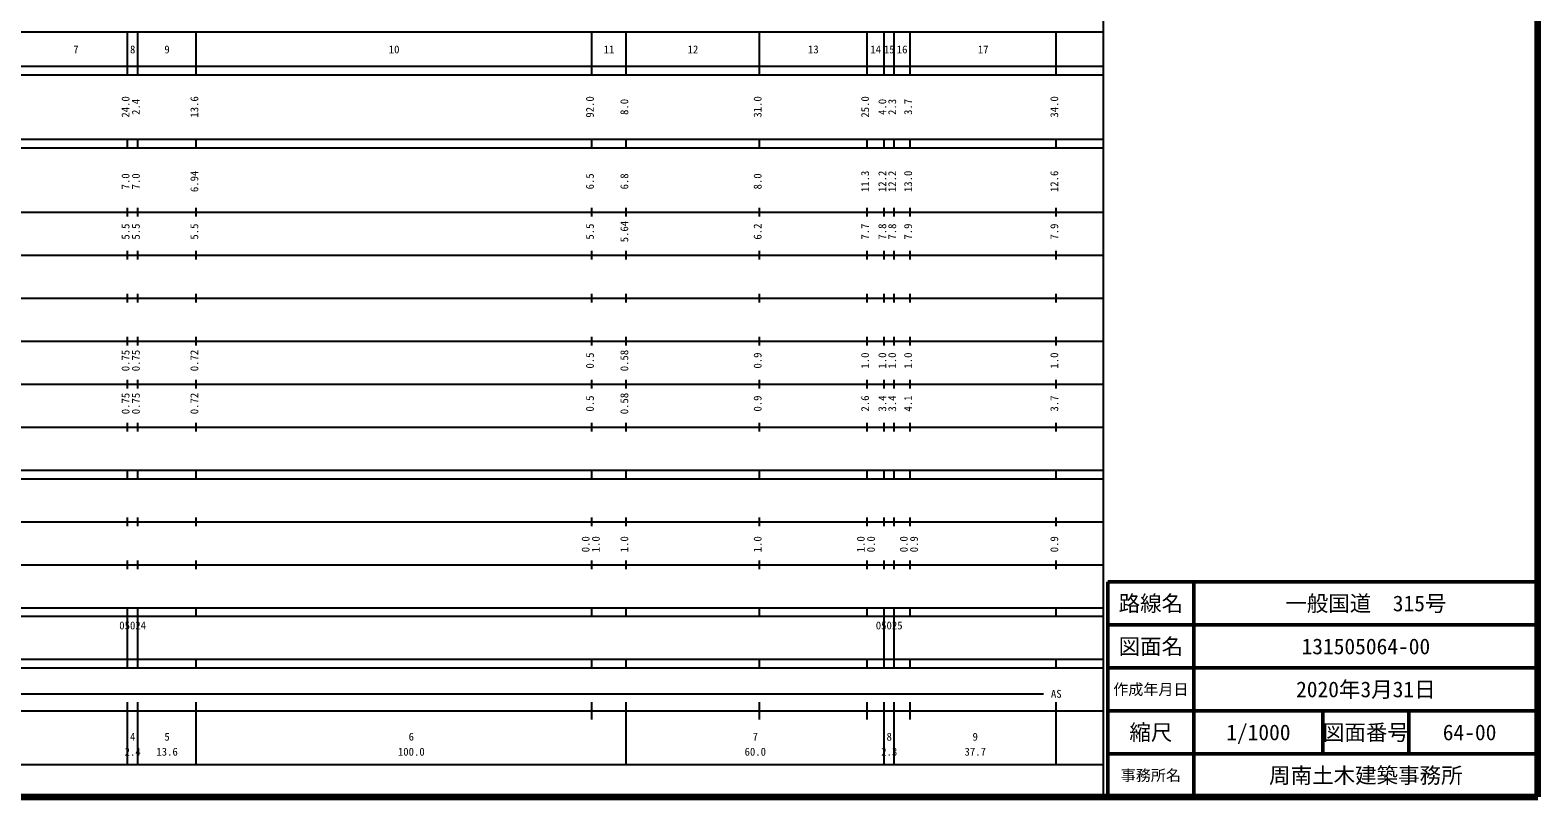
# Model space of a CAD drawing. Units: millimetres on the paper, enlarged 1000 times. Extents: x 40000 to 680000, y 20000 to 380000.
# Drawn here: x 329355 to 680000, y 20000 to 198357 of the extents above; entities that cross this region are included whole.
import ezdxf
from ezdxf.enums import TextEntityAlignment as Align

# ---------------------------------------------------------------- set-up
doc = ezdxf.new("R2010")
doc.units = ezdxf.units.MM
doc.header["$LTSCALE"] = 1000
for name, color, linetype, lineweight in [('M-TTL', 2, 'Continuous', 140), ('M-TTL-BAND', 7, 'Continuous', 25), ('M-TTL-FRAM', 2, 'Continuous', 50), ('M-TTL-LINE', 7, 'Continuous', 50)]:
    doc.layers.add(name, color=color, linetype=linetype, lineweight=lineweight)
doc.layers.add('M-TTL-TXT', color=7, linetype='Continuous')
doc.styles.add('ＭＳ ゴシック', font='')
doc.styles.get('ＭＳ ゴシック').set_extended_font_data('MS Gothic')

msp = doc.modelspace()

# ---------------------------------------------------------------- linework, layer by layer
at = {"layer": 'M-TTL'}
for p, q in [((680000, 20000), (680000, 380000)), ((40000, 20000), (680000, 20000))]:
    msp.add_line(p, q, dxfattribs=at)
at = {"layer": 'M-TTL-BAND'}
for p, q in [((579000, 20000), (579000, 370000)), ((68000, 198000), (579000, 198000)), ((352000, 188000), (352000, 198000)), ((354400, 188000), (354400, 198000)), ((368000, 188000), (368000, 198000)), ((460000, 188000), (460000, 198000)), ((468000, 188000), (468000, 198000)), ((499000, 188000), (499000, 198000)), ((524000, 188000), (524000, 198000)), ((528000, 188000), (528000, 198000)), ((530300, 188000), (530300, 198000)), ((534000, 188000), (534000, 198000)), ((568000, 188000), (568000, 198000)), ((40000, 190000), (579000, 190000)), ((40000, 188000), (579000, 188000)), ((40000, 173000), (579000, 173000)), ((352000, 171000), (352000, 173000)), ((354400, 171000), (354400, 173000)), ((368000, 171000), (368000, 173000)), ((460000, 171000), (460000, 173000)), ((468000, 171000), (468000, 173000)), ((499000, 171000), (499000, 173000)), ((524000, 171000), (524000, 173000)), ((528000, 171000), (528000, 173000)), ((530300, 171000), (530300, 173000)), ((534000, 171000), (534000, 173000)), ((568000, 171000), (568000, 173000)), ((40000, 171000), (579000, 171000)), ((40000, 156000), (579000, 156000)), ((352000, 155000), (352000, 157000)), ((354400, 155000), (354400, 157000)), ((368000, 155000), (368000, 157000)), ((460000, 155000), (460000, 157000)), ((468000, 155000), (468000, 157000)), ((499000, 155000), (499000, 157000)), ((524000, 155000), (524000, 157000)), ((528000, 155000), (528000, 157000)), ((530300, 155000), (530300, 157000)), ((534000, 155000), (534000, 157000)), ((568000, 155000), (568000, 157000)), ((46000, 146000), (579000, 146000)), ((352000, 145000), (352000, 147000)), ((354400, 145000), (354400, 147000)), ((368000, 145000), (368000, 147000)), ((460000, 145000), (460000, 147000)), ((468000, 145000), (468000, 147000)), ((499000, 145000), (499000, 147000)), ((524000, 145000), (524000, 147000)), ((528000, 145000), (528000, 147000)), ((530300, 145000), (530300, 147000)), ((534000, 145000), (534000, 147000)), ((568000, 145000), (568000, 147000)), ((352000, 135000), (352000, 137000)), ((354400, 135000), (354400, 137000)), ((368000, 135000), (368000, 137000)), ((460000, 135000), (460000, 137000)), ((468000, 135000), (468000, 137000)), ((499000, 135000), (499000, 137000)), ((524000, 135000), (524000, 137000)), ((528000, 135000), (528000, 137000)), ((530300, 135000), (530300, 137000)), ((534000, 135000), (534000, 137000)), ((568000, 135000), (568000, 137000)), ((52000, 136000), (579000, 136000)), ((352000, 125000), (352000, 127000)), ((354400, 125000), (354400, 127000)), ((368000, 125000), (368000, 127000)), ((460000, 125000), (460000, 127000)), ((468000, 125000), (468000, 127000)), ((499000, 125000), (499000, 127000)), ((524000, 125000), (524000, 127000)), ((528000, 125000), (528000, 127000)), ((530300, 125000), (530300, 127000)), ((534000, 125000), (534000, 127000)), ((568000, 125000), (568000, 127000)), ((46000, 126000), (579000, 126000)), ((52000, 116000), (579000, 116000)), ((352000, 115000), (352000, 117000)), ((354400, 115000), (354400, 117000)), ((368000, 115000), (368000, 117000)), ((460000, 115000), (460000, 117000)), ((468000, 115000), (468000, 117000)), ((499000, 115000), (499000, 117000)), ((524000, 115000), (524000, 117000)), ((528000, 115000), (528000, 117000)), ((530300, 115000), (530300, 117000)), ((534000, 115000), (534000, 117000)), ((568000, 115000), (568000, 117000)), ((46000, 106000), (579000, 106000)), ((352000, 105000), (352000, 107000)), ((354400, 105000), (354400, 107000)), ((368000, 105000), (368000, 107000)), ((460000, 105000), (460000, 107000)), ((468000, 105000), (468000, 107000)), ((499000, 105000), (499000, 107000)), ((524000, 105000), (524000, 107000)), ((528000, 105000), (528000, 107000)), ((530300, 105000), (530300, 107000)), ((534000, 105000), (534000, 107000)), ((568000, 105000), (568000, 107000)), ((40000, 96000), (579000, 96000)), ((352000, 94000), (352000, 96000)), ((354400, 94000), (354400, 96000)), ((368000, 94000), (368000, 96000)), ((460000, 94000), (460000, 96000)), ((468000, 94000), (468000, 96000)), ((499000, 94000), (499000, 96000)), ((524000, 94000), (524000, 96000)), ((528000, 94000), (528000, 96000)), ((530300, 94000), (530300, 96000)), ((534000, 94000), (534000, 96000)), ((568000, 94000), (568000, 96000)), ((40000, 94000), (579000, 94000)), ((352000, 83000), (352000, 85000)), ((354400, 83000), (354400, 85000)), ((368000, 83000), (368000, 85000)), ((460000, 83000), (460000, 85000)), ((468000, 83000), (468000, 85000)), ((499000, 83000), (499000, 85000)), ((524000, 83000), (524000, 85000)), ((528000, 83000), (528000, 85000)), ((530300, 83000), (530300, 85000)), ((534000, 83000), (534000, 85000)), ((568000, 83000), (568000, 85000)), ((49000, 84000), (579000, 84000)), ((40000, 74000), (579000, 74000)), ((352000, 73000), (352000, 75000)), ((354400, 73000), (354400, 75000)), ((368000, 73000), (368000, 75000)), ((460000, 73000), (460000, 75000)), ((468000, 73000), (468000, 75000)), ((499000, 73000), (499000, 75000)), ((524000, 73000), (524000, 75000)), ((528000, 73000), (528000, 75000)), ((530300, 73000), (530300, 75000)), ((534000, 73000), (534000, 75000)), ((568000, 73000), (568000, 75000)), ((40000, 64000), (579000, 64000)), ((352000, 62000), (352000, 64000)), ((354400, 62000), (354400, 64000)), ((368000, 62000), (368000, 64000)), ((460000, 62000), (460000, 64000)), ((468000, 62000), (468000, 64000)), ((499000, 62000), (499000, 64000)), ((524000, 62000), (524000, 64000)), ((528000, 62000), (528000, 64000)), ((530300, 62000), (530300, 64000)), ((534000, 62000), (534000, 64000)), ((568000, 62000), (568000, 64000)), ((40000, 62000), (579000, 62000)), ((352000, 52000), (352000, 62000)), ((354400, 52000), (354400, 62000)), ((528000, 52000), (528000, 62000)), ((530300, 52000), (530300, 62000)), ((40000, 52000), (579000, 52000)), ((40000, 50000), (579000, 50000)), ((352000, 50000), (352000, 52000)), ((354400, 50000), (354400, 52000)), ((368000, 50000), (368000, 52000)), ((460000, 50000), (460000, 52000)), ((468000, 50000), (468000, 52000)), ((499000, 50000), (499000, 52000)), ((524000, 50000), (524000, 52000)), ((528000, 50000), (528000, 52000)), ((530300, 50000), (530300, 52000)), ((534000, 50000), (534000, 52000)), ((568000, 50000), (568000, 52000)), ((71000, 44000), (565000, 44000)), ((40000, 40000), (579000, 40000)), ((352000, 27500), (352000, 42000)), ((354400, 27500), (354400, 42000)), ((368000, 27500), (368000, 42000)), ((460000, 38000), (460000, 42000)), ((468000, 27500), (468000, 42000)), ((499000, 38000), (499000, 42000)), ((524000, 38000), (524000, 42000)), ((528000, 27500), (528000, 42000)), ((530300, 27500), (530300, 42000)), ((534000, 38000), (534000, 42000)), ((568000, 27500), (568000, 42000)), ((68000, 27500), (579000, 27500))]:
    msp.add_line(p, q, dxfattribs=at)
at = {"layer": 'M-TTL-FRAM'}
for p, q in [((680000, 70000), (580000, 70000)), ((580000, 70000), (580000, 20000))]:
    msp.add_line(p, q, dxfattribs=at)
at = {"layer": 'M-TTL-LINE'}
for p, q in [((600000, 70000), (600000, 20000)), ((680000, 60000), (580000, 60000)), ((680000, 50000), (580000, 50000)), ((680000, 40000), (580000, 40000)), ((630000, 40000), (630000, 30000)), ((650000, 40000), (650000, 30000)), ((680000, 30000), (580000, 30000))]:
    msp.add_line(p, q, dxfattribs=at)

# ---------------------------------------------------------------- texts
at = {"layer": 'M-TTL-BAND', "style": 'ＭＳ ゴシック'}
for s, p in [('7', (340000, 192405)), ('8', (353200, 192405)), ('9', (361200, 192405)), ('10', (414000, 192405)), ('11', (464000, 192405)), ('12', (483500, 192405)), ('13', (511500, 192405)), ('14', (526000, 192405)), ('15', (529150, 192405)), ('16', (532150, 192405)), ('17', (551000, 192405)), ('AS', (568000, 42500)), ('4', (353200, 32523)), ('5', (361200, 32523)), ('6', (418000, 32523)), ('7', (498000, 32523)), ('8', (529150, 32523)), ('9', (549150, 32523)), ('2.4', (353200, 29033)), ('13.6', (361200, 29033)), ('100.0', (418000, 29033)), ('60.0', (498000, 29033)), ('2.3', (529150, 29033)), ('37.7', (549150, 29033))]:
    msp.add_text(s, height=1833, dxfattribs=at).set_placement(p, align=Align.BOTTOM_CENTER)
for s, p in [('24.0', (353000, 180500)), ('13.6', (369000, 180500)), ('92.0', (461000, 180500)), ('31.0', (500000, 180500)), ('25.0', (525000, 180500)), ('34.0', (569000, 180500)), ('2.4', (355400, 180500)), ('8.0', (469000, 180500)), ('4.0', (529000, 180500)), ('2.3', (531300, 180500)), ('3.7', (535000, 180500)), ('7.0', (353000, 163174)), ('7.0', (355400, 163174)), ('6.94', (369000, 163174)), ('6.5', (461000, 163174)), ('6.8', (469000, 163174)), ('8.0', (500000, 163174)), ('11.3', (525000, 163174)), ('12.2', (529000, 163174)), ('12.2', (531300, 163174)), ('13.0', (535000, 163174)), ('12.6', (569000, 163174)), ('5.5', (353000, 151500)), ('5.5', (355400, 151500)), ('5.5', (369000, 151500)), ('5.5', (461000, 151500)), ('5.64', (469000, 151500)), ('6.2', (500000, 151500)), ('7.7', (525000, 151500)), ('7.8', (529000, 151500)), ('7.8', (531300, 151500)), ('7.9', (535000, 151500)), ('7.9', (569000, 151500)), ('0.75', (353000, 121500)), ('0.75', (355400, 121500)), ('0.72', (369000, 121500)), ('0.5', (461000, 121500)), ('0.58', (469000, 121500)), ('0.9', (500000, 121500)), ('1.0', (525000, 121500)), ('1.0', (529000, 121500)), ('1.0', (531300, 121500)), ('1.0', (535000, 121500)), ('1.0', (569000, 121500)), ('0.75', (353000, 111500)), ('0.75', (355400, 111500)), ('0.72', (369000, 111500)), ('0.5', (461000, 111500)), ('0.58', (469000, 111500)), ('0.9', (500000, 111500)), ('2.6', (525000, 111500)), ('3.4', (529000, 111500)), ('3.4', (531300, 111500)), ('4.1', (535000, 111500)), ('3.7', (569000, 111500)), ('0.0', (460000, 78764)), ('1.0', (462370, 78764)), ('1.0', (469000, 78764)), ('1.0', (500000, 78764)), ('1.0', (524000, 78764)), ('0.0', (526370, 78764)), ('0.0', (534000, 78764)), ('0.9', (536370, 78764)), ('0.9', (569000, 78764))]:
    msp.add_text(s, height=1833, rotation=90, dxfattribs=at).set_placement(p, align=Align.BOTTOM_CENTER)
for s, p in [('05024', (350075, 58405)), ('05025', (526025, 58405))]:
    msp.add_text(s, height=1833, dxfattribs=at).set_placement(p, align=Align.BOTTOM_LEFT)
at = {"layer": 'M-TTL-TXT', "style": 'ＭＳ ゴシック'}
for s, height, p in [('路線名', 3666, (590000, 65000)), ('路線名', 3666, (590000, 65000)), ('一般国道\u3000315号', 3666, (640000, 65000)), ('図面名', 3666, (590000, 55000)), ('図面名', 3666, (590000, 55000)), ('131505064-00', 3666, (640000, 55000)), ('作成年月日', 2566, (590000, 45000)), ('作成年月日', 2566, (590000, 45000)), ('2020年3月31日', 3666, (640000, 45000)), ('縮尺', 3666, (590000, 35000)), ('縮尺', 3666, (590000, 35000)), ('1/1000', 3666, (615000, 35000)), ('図面番号', 3666, (640000, 35000)), ('図面番号', 3666, (640000, 35000)), ('64-00', 3666, (664125, 35000)), ('事務所名', 2566, (590000, 25000)), ('事務所名', 2566, (590000, 25000)), ('周南土木建築事務所', 3666, (640000, 25000))]:
    msp.add_text(s, height=height, dxfattribs=at).set_placement(p, align=Align.MIDDLE_CENTER)

doc.saveas('drawing.dxf')
